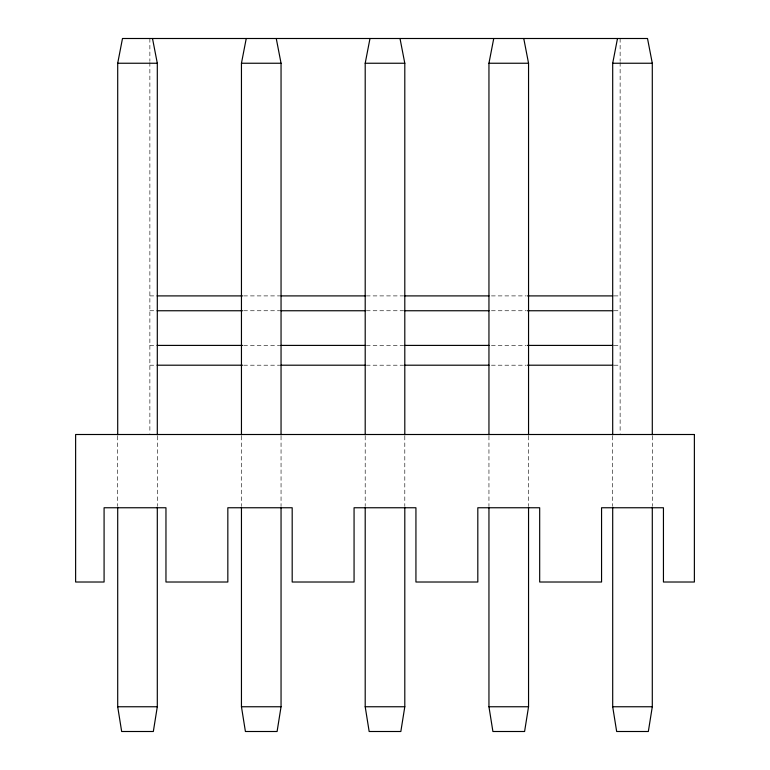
<?xml version="1.0" encoding="UTF-8"?>
<svg xmlns="http://www.w3.org/2000/svg" width="770" height="770" viewBox="0 0 770 770"><rect width="100%" height="100%" fill="white"/><g stroke="black" fill="none" stroke-linecap="round" stroke-linejoin="round"><path stroke-width="0.58" stroke-dasharray="3.85 2.89" d="M149.871 295.901L155.887 295.901M243.686 295.901L279.76 295.901M366.356 295.901L403.644 295.901M491.433 295.901L526.314 295.901M614.113 295.901L620.129 295.901M149.871 310.753L155.887 310.753M243.686 310.753L279.76 310.753M366.356 310.753L403.644 310.753M491.433 310.753L526.314 310.753M614.113 310.753L620.129 310.753M149.871 345.403L155.887 345.403M243.686 345.403L279.76 345.403M366.356 345.403L403.644 345.403M491.433 345.403L526.314 345.403M614.113 345.403L620.129 345.403M149.871 365.201L155.887 365.201M243.686 365.201L279.76 365.201M366.356 365.201L403.644 365.201M491.433 365.201L526.314 365.201M614.113 365.201L620.129 365.201M652.296 436.118L652.296 505.88M620.129 38.5L620.129 61.35M620.129 62.505L620.129 433.308M612.699 436.118L612.699 505.88M528.547 436.118L528.547 505.88M488.95 436.118L488.95 505.88M404.799 436.118L404.799 505.88M365.201 436.118L365.201 505.88M281.05 436.118L281.05 505.88M241.453 436.118L241.453 505.88M157.301 436.118L157.301 505.88M149.871 38.5L149.871 61.35M149.871 62.505L149.871 433.308M117.704 436.118L117.704 505.88"/><path stroke-width="1.16" d="M157.301 507.084L157.301 706.754L153.336 731.5L121.66 731.5L117.704 706.754L117.704 507.084M281.05 507.084L281.05 706.754L277.094 731.5L245.409 731.5L241.453 706.754L241.453 507.084M404.799 507.084L404.799 706.754L400.843 731.5L369.157 731.5L365.201 706.754L365.201 507.084M528.547 507.084L528.547 706.754L524.591 731.5L492.906 731.5L488.95 706.754L488.95 507.084M652.296 507.084L652.296 706.754L648.34 731.5L616.664 731.5L612.699 706.754L612.699 507.084M117.704 434.915L117.704 63.246L122.488 38.5L647.512 38.5L652.296 63.246L652.296 434.915M241.453 434.915L241.453 63.246L246.246 38.5M365.201 434.915L365.201 63.246L369.995 38.5M488.95 434.915L488.95 63.246L493.743 38.5M612.699 434.915L612.699 63.246L617.492 38.5M117.704 63.246L157.301 63.246L157.301 434.915M241.453 63.246L281.05 63.246L281.05 434.915M365.201 63.246L404.799 63.246L404.799 434.915M488.95 63.246L528.547 63.246L528.547 434.915M612.699 63.246L652.296 63.246M157.09 295.901L242.483 295.901M280.963 295.901L365.153 295.901M404.847 295.901L489.037 295.901M527.517 295.901L612.91 295.901M157.09 310.753L242.483 310.753M280.963 310.753L365.153 310.753M404.847 310.753L489.037 310.753M527.517 310.753L612.91 310.753M157.09 345.403L242.483 345.403M280.963 345.403L365.153 345.403M404.847 345.403L489.037 345.403M527.517 345.403L612.91 345.403M157.09 365.201L242.483 365.201M280.963 365.201L365.153 365.201M404.847 365.201L489.037 365.201M527.517 365.201L612.91 365.201M117.704 706.754L157.301 706.754M241.453 706.754L281.05 706.754M365.201 706.754L404.799 706.754M488.95 706.754L528.547 706.754M612.699 706.754L652.296 706.754M523.754 38.5L528.547 63.246M400.005 38.5L404.799 63.246M276.257 38.5L281.05 63.246M152.508 38.5L157.301 63.246M694.376 434.501L75.624 434.501L75.624 582.014L104.085 582.014L104.085 507.757L165.964 507.757L165.964 582.014L227.833 582.014L227.833 507.757L292.186 507.757L292.186 582.014L354.065 582.014L354.065 507.757L415.935 507.757L415.935 582.014L477.814 582.014L477.814 507.757L539.683 507.757L539.683 582.014L601.562 582.014L601.562 507.757L663.442 507.757L663.442 582.014L694.376 582.014L694.376 434.501"/></g></svg>
